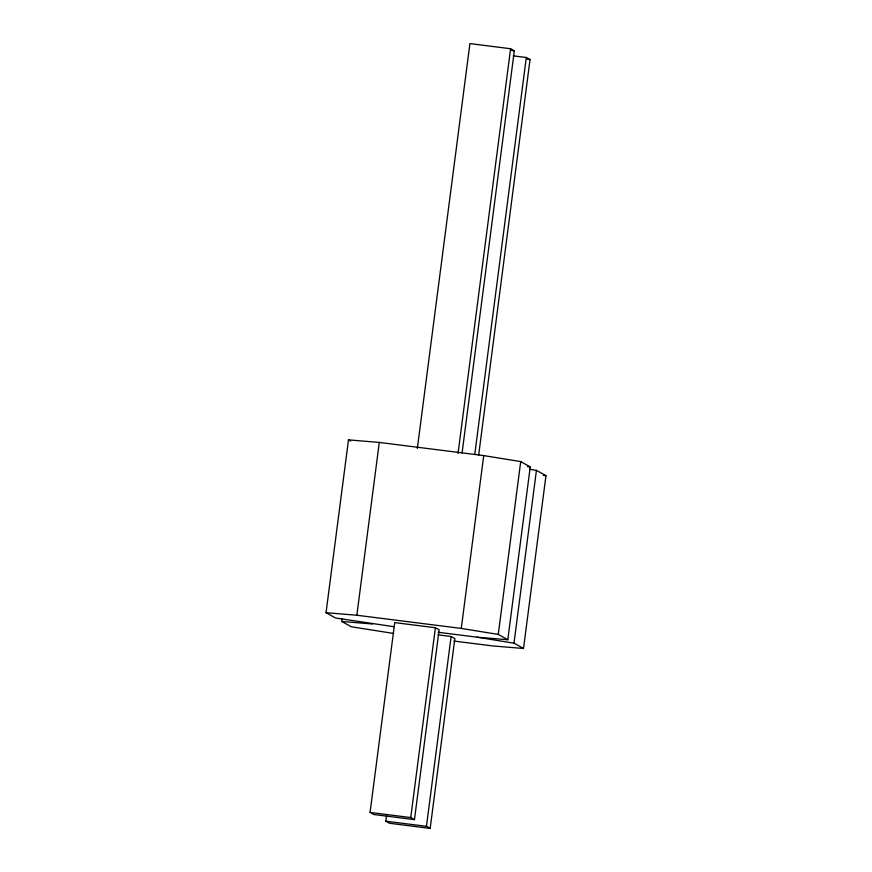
<?xml version="1.0" encoding="UTF-8"?>
<svg xmlns="http://www.w3.org/2000/svg" width="872" height="872" viewBox="0 0 872 872"><rect width="100%" height="100%" fill="white"/><g stroke="black" fill="none" stroke-linecap="round" stroke-linejoin="round"><path stroke-width="1.31" d="M393.981 626.706L335.567 618.008L326.041 612.689L348.484 439.87L379.287 442.431L483.72 455.598L520.715 461.593L530.241 466.912L507.798 639.732L476.995 637.181L438.169 632.276M393.643 633.443L351.285 626.772L341.759 621.453L342.107 618.749M326.041 612.689L356.844 615.24L379.287 442.431M370.066 812.442L394.722 622.608L435.401 627.742L439.117 629.813L414.462 819.636L373.783 814.503L370.066 812.442L410.745 817.565L414.462 819.636M417.339 448.437L469.921 43.6L510.6 48.734L514.317 50.805L462.084 452.939M437.995 634.849L451.118 636.506L454.835 638.577L430.179 828.4L389.501 823.266L385.784 821.195L386.481 815.811M410.745 817.565L435.401 627.742M458.029 453.571L510.6 48.734M430.179 828.4L426.463 826.329L451.118 636.506M474.793 454.236L526.317 57.498L513.194 55.841M478.684 454.955L530.034 59.558L526.317 57.498M507.798 639.732L498.272 634.413L461.277 628.418L483.72 455.598M498.272 634.413L520.715 461.593M536.433 470.357L545.959 475.665L523.516 648.485L513.99 643.176L536.433 470.357L529.827 469.289M527.571 466.684L530.241 466.912M543.289 475.447L545.959 475.665M341.759 621.453L372.562 624.003M523.516 648.485L492.713 645.934L453.887 641.04M511.69 50.467L514.317 50.805M527.407 59.231L530.034 59.558M356.844 615.24L461.277 628.418M385.784 821.195L426.463 826.329M476.995 637.181L513.99 643.176M348.484 439.87L350.599 441.058"/></g></svg>
